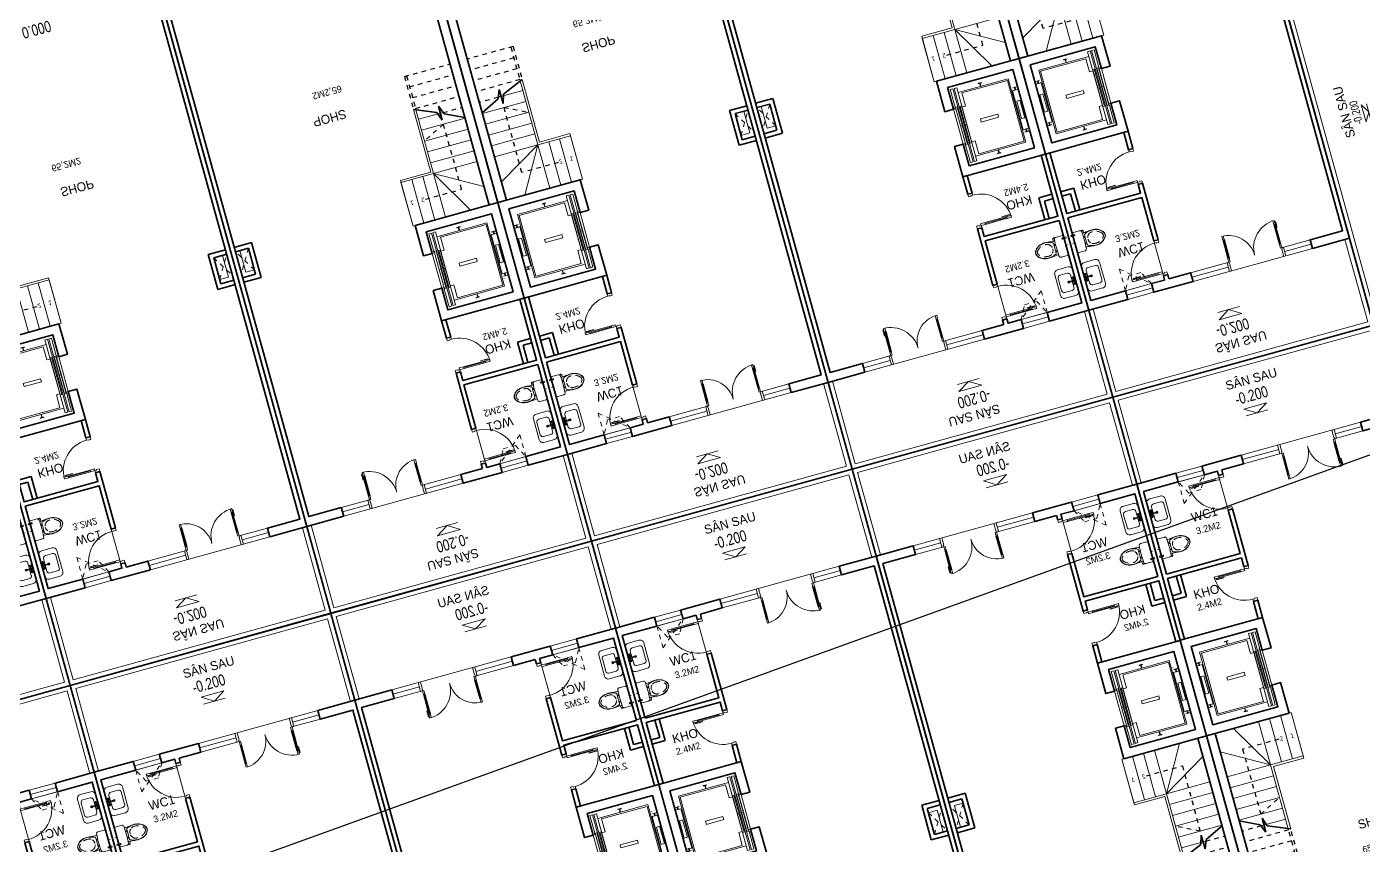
# Model space of a CAD drawing. Header units: metres. Extents: x 551291 to 569219, y 2064429 to 2066248.
# Drawn here: x 552708.38 to 552738.03, y 2065848.39 to 2065866.56 of the extents above; entities that cross this region are included whole.
import ezdxf

# ---------------------------------------------------------------- set-up
doc = ezdxf.new("R2010")
doc.units = ezdxf.units.M
for name, pattern in [('$AUDIT_BAD_LTYPE2', [0]), ('CENTER', [2, 1.25, -0.25, 0.25, -0.25]), ('DASHDOT2', [0.5, 0.25, -0.125, 0, -0.125]), ('HIDDEN', [0.375, 0.25, -0.125]), ('HIDDEN2', [0.1875, 0.125, -0.0625]), ('xref-thap C (mb tang 32-2)$0$HIDDEN', [0.375, 0.25, -0.125])]:
    doc.linetypes.add(name, pattern=pattern)
doc.layers.get('0').update_dxf_attribs({"linetype": 'CONTINUOUS'})
doc.layers.get('DEFPOINTS').update_dxf_attribs({"linetype": 'CONTINUOUS'})
for name, color, linetype in [('-AREA', 2, 'CONTINUOUS'), ('1-NETMANH', 8, 'CONTINUOUS'), ('APOLIC', 7, 'CONTINUOUS'), ('ChiaLo', 128, 'CENTER'), ('LoLK', 6, 'CONTINUOUS'), ('TEXT25', 2, 'CONTINUOUS'), ('ViaHeS', 32, 'CONTINUOUS')]:
    doc.layers.add(name, color=color, linetype=linetype)
for name, color, linetype, lineweight in [('-CONCRETE', 1, 'CONTINUOUS', 35), ('-DIM', 9, 'CONTINUOUS', 13), ('-DOOR', 137, 'CONTINUOUS', 9), ('-FURNITURE', 46, 'CONTINUOUS', 9), ('-HATCH', 8, 'CONTINUOUS', 5), ('-HIDE', 3, 'HIDDEN', 13), ('-KH', 143, 'CONTINUOUS', 13), ('-LINE1', 7, 'CONTINUOUS', 18), ('-LINE2', 252, 'CONTINUOUS', 9), ('-TEXT', 7, 'CONTINUOUS', 15), ('-WALL', 4, 'CONTINUOUS', 35), ('text', 7, 'CONTINUOUS', 25)]:
    doc.layers.add(name, color=color, linetype=linetype, lineweight=lineweight)
doc.styles.add('1', font='arial.ttf')
doc.styles.add('SVN_AVO_thuong', font='')
doc.styles.add('T1', font='', dxfattribs={"height": 200})
doc.styles.add('vnavanth', font='', dxfattribs={"width": 0.8})
doc.styles.get('SVN_AVO_thuong').set_extended_font_data('SVN-Avo')
doc.styles.get('T1').set_extended_font_data('VNgeometric Light')
doc.styles.get('vnavanth').set_extended_font_data('.VnAvantH')

# ---------------------------------------------------------------- blocks, each defined once
blk = doc.blocks.new('X-5M-DH-2-CORE$0$A$C75E80C28')
at = {"layer": '-LINE2', "linetype": 'Continuous', "ltscale": 2}
for p, q in [((-731, -149), (731, -149)), ((-731, -1305), (-731, -149)), ((-700, -179), (700, -179)), ((-700, -1225), (-700, -179)), ((-557, -112), (-560, -112)), ((-510, -22), (-510, -51)), ((-507, -22), (-510, -22)), ((-510, -109), (-510, -79)), ((-507, -22), (-507, -51)), ((-507, -109), (-507, -79)), ((-456, -57), (-501, -57)), ((-456, -60), (-501, -60)), ((-456, -70), (-501, -70)), ((-456, -73), (-501, -73)), ((-453, -63), (-453, -67)), ((-450, -63), (-450, -67)), ((450, -63), (450, -67)), ((453, -63), (453, -67)), ((456, -57), (501, -57)), ((456, -60), (501, -60)), ((456, -70), (501, -70)), ((456, -73), (501, -73)), ((457, -112), (460, -112)), ((507, -22), (510, -22)), ((507, -22), (507, -51)), ((507, -109), (507, -79)), ((510, -22), (510, -51)), ((510, -109), (510, -79)), ((700, -1225), (700, -179)), ((731, -1305), (731, -149)), ((840, -1305), (-840, -1305)), ((-840, -1365), (-840, -1305)), ((840, -1365), (-840, -1365)), ((840, -1395), (-840, -1395)), ((-840, -1395), (-840, -1455)), ((-840, -1455), (-435, -1455)), ((-700, -1225), (-400, -1225)), ((-435, -1450), (-435, -1460)), ((-435, -1450), (-400, -1450)), ((-435, -1460), (-425, -1460)), ((-433, -1452), (-433, -1458)), ((-433, -1452), (-402, -1452)), ((-433, -1458), (-425, -1458)), ((430, -1406), (-430, -1406)), ((-430, -1406), (-430, -1446)), ((430, -1446), (-430, -1446)), ((425, -1309), (-425, -1309)), ((-425, -1343), (-425, -1309)), ((425, -1343), (-425, -1343)), ((-425, -1458), (-425, -1460)), ((-402, -1452), (-402, -1498)), ((-400, -1305), (-400, -1225)), ((400, -1450), (-400, -1450)), ((-400, -1450), (-400, -1500)), ((0, -1309), (0, -1343)), ((0, -1406), (0, -1446)), ((700, -1225), (400, -1225)), ((400, -1305), (400, -1225)), ((400, -1450), (400, -1500)), ((435, -1450), (400, -1450)), ((402, -1452), (402, -1498)), ((433, -1452), (402, -1452)), ((425, -1343), (425, -1309)), ((433, -1458), (425, -1458)), ((425, -1458), (425, -1460)), ((435, -1460), (425, -1460)), ((430, -1406), (430, -1446)), ((433, -1452), (433, -1458)), ((435, -1450), (435, -1460)), ((840, -1455), (435, -1455)), ((840, -1365), (840, -1305)), ((840, -1395), (840, -1455)), ((-435, -1490), (-435, -1500)), ((-435, -1490), (-425, -1490)), ((-435, -1500), (-400, -1500)), ((-433, -1492), (-433, -1498)), ((-433, -1492), (-425, -1492)), ((-433, -1498), (-402, -1498)), ((-425, -1490), (-425, -1492)), ((435, -1500), (400, -1500)), ((433, -1498), (402, -1498)), ((425, -1490), (425, -1492)), ((435, -1490), (425, -1490)), ((433, -1492), (425, -1492)), ((433, -1492), (433, -1498)), ((435, -1490), (435, -1500))]:
    blk.add_line(p, q, dxfattribs=at)
for points in [[(-450, 0), (-450, -130), (450, -130), (450, 0)], [(-200, -29), (200, -29), (200, -101), (-200, -101)], [(-36, -584), (36, -584), (36, -984), (-36, -984)]]:
    blk.add_lwpolyline(points, close=True, dxfattribs=at)
for points in [[(-780, -789), (-751, -789, 0.414214), (-750, -788), (-750, -784), (-750, -780, 0.414214), (-751, -779), (-780, -779, -0.256978), (-784, -782), (-798, -782, -0.414214), (-801, -779), (-804, -749, 0.414214), (-807, -746), (-812, -746), (-812, -784), (-812, -821), (-807, -821, 0.414214), (-804, -818), (-801, -789, -0.414214), (-798, -786), (-784, -786, -0.256978), (-780, -789)], [(780, -789), (751, -789, -0.414214), (750, -788), (750, -784), (750, -780, -0.414214), (751, -779), (780, -779, 0.256978), (784, -782), (798, -782, 0.414214), (801, -779), (804, -749, -0.414214), (807, -746), (812, -746), (812, -784), (812, -821), (807, -821, -0.414214), (804, -818), (801, -789, 0.414214), (798, -786), (784, -786, 0.256978), (780, -789)]]:
    blk.add_lwpolyline(points, format="xyb", dxfattribs=at)
for centre, radius, start, end in [((-501, -51), 9.4, 180, 270), ((-501, -79), 9.4, 90, 180), ((-501, -51), 6.2, 180, 270), ((-501, -79), 6.2, 90, 180), ((-456, -63), 6.2, 0, 90), ((-456, -63), 3, 0, 90), ((-456, -67), 6.2, 270, 0), ((-456, -67), 3, 270, 0), ((456, -63), 6.2, 90, 180), ((456, -67), 6.2, 180, 270), ((456, -63), 3, 90, 180), ((456, -67), 3, 180, 270), ((501, -51), 6.2, 270, 0), ((501, -51), 9.4, 270, 0), ((501, -79), 9.4, 0, 90), ((501, -79), 6.2, 0, 90)]:
    blk.add_arc(centre, radius, start, end, dxfattribs=at)
blk = doc.blocks.new('A$C3F71457E')
at = {"layer": '-CONCRETE'}
blk.add_lwpolyline([(0, -100), (0, 400), (-1500, 400), (-1500, -1400), (0, -1400), (0, -900), (200, -900), (200, -1600), (-1700, -1600), (-1700, 600), (200, 600), (200, -100), (0, -100)], dxfattribs=at)
at = {"layer": '-LINE1'}
blk.add_line((0, -900), (0, -100), dxfattribs=at)
at = {"color": 2, "rotation": 90}
blk.add_blockref('X-5M-DH-2-CORE$0$A$C75E80C28', (-1500, -500), dxfattribs=at)
blk = doc.blocks.new('A$C18091ED7')
for p, q in [((-83, -267), (-83, -300)), ((-83, -278), (-83, -288)), ((-61, -290), (-83, -290)), ((-63, -265), (-81, -265)), ((-61, -267), (-61, -300)), ((0, -42), (0, 0)), ((61, -267), (61, -300)), ((61, -290), (83, -290)), ((63, -265), (81, -265)), ((83, -267), (83, -300)), ((83, -278), (83, -288)), ((146, -27), (179, -27)), ((146, -27), (146, -30)), ((146, -30), (166, -30)), ((153, -37), (146, -30)), ((152, 0), (152, -27)), ((152, 0), (179, 0)), ((153, -37), (166, -37)), ((153, -40), (153, -37)), ((153, -40), (178, -40)), ((153, -40), (178, -40)), ((153, -40), (153, -42)), ((165, -262), (165, -290)), ((185, -30), (166, -30)), ((178, -37), (166, -37)), ((168, -260), (228, -260)), ((168, -292), (207, -292)), ((185, -30), (178, -37)), ((178, -37), (178, -40)), ((178, -40), (178, -42)), ((179, 0), (179, -27)), ((179, -27), (185, -27)), ((185, -27), (185, -30)), ((231, -274), (231, -262))]:
    blk.add_line(p, q)
for points in [[(230, -219, -0.137407), (225, -235), (222, -241, -0.236081), (198, -255, -0.051961), (-198, -255, -0.236081), (-222, -241), (-225, -235, -0.137407), (-230, -219), (-230, -72, -0.198912), (-226, -63), (-209, -46, -0.198912), (-200, -42), (0, -42), (200, -42, -0.198912), (209, -46), (226, -63, -0.198912), (230, -72)], [(144, -619, -0.212405), (26, -734, -0.027685), (-1, -739, -0.022279), (-26, -734, -0.212405), (-144, -619, -0.142796), (-167, -428, -0.093005), (-128, -309, -0.256439), (-111, -300), (0, -300), (111, -300, -0.256439), (128, -309, -0.093005), (167, -428, -0.142796)]]:
    blk.add_lwpolyline(points, format="xyb", close=True)
at = {"linetype": 'xref-thap C (mb tang 32-2)$0$HIDDEN', "ltscale": 100}
blk.add_lwpolyline([(61, -669, -0.199031), (0, -699, -0.199031), (-61, -669, -0.218924), (-132, -478, -0.153791), (-112, -404, -0.236701), (0, -348, -0.236701), (112, -404, -0.153791), (132, -478, -0.218924)], format="xyb", close=True, dxfattribs=at)
blk.add_circle((166, -78), 13.9)
for centre, radius, start, end in [((-81, -267), 1.98, 90, 180), ((-63, -267), 1.98, 0, 90), ((63, -267), 1.98, 90, 180), ((81, -267), 1.98, 0, 90), ((168, -262), 2.47, 90, 180), ((168, -290), 2.47, 180, 270), ((207, -277), 15.5, 270, 306.4659), ((168, -225), 80.1, 306.4659, 320.3123), ((228, -274), 2.47, 320.3123, 0)]:
    blk.add_arc(centre, radius, start, end)
for points in [[(-156, -259), (-157, -267), (-164, -328), (-169, -385), (-184, -528), (-136, -679), (-50, -735), (-20, -741), (0, -744)], [(156, -259), (157, -267), (164, -328), (169, -385), (184, -528), (136, -679), (50, -735), (20, -741), (0, -744)]]:
    blk.add_open_spline(points, degree=3, knots=[130.613938, 130.613938, 130.613938, 130.613938, 152.852109, 311.129351, 417.703951, 561.383393, 697.692632, 710.812262, 710.812262, 710.812262, 710.812262])
blk = doc.blocks.new('*U1202')
at = {"linetype": '$AUDIT_BAD_LTYPE2'}
for p, q in [((70, 100), (70, 600)), ((90, 600), (90, 100))]:
    blk.add_line(p, q, dxfattribs=at)
for points in [[(50, 600), (90, 600), (90, 700), (50, 700), (50, 600)], [(50, 603), (50, 100)], [(50, 100), (90, 100), (90, 0), (50, 0), (50, 100)]]:
    blk.add_lwpolyline(points)
for points in [[(118, 495), (118, 664), (90, 664), (90, 636), (113, 636), (113, 495)], [(0, 0), (50, 0), (50, -40), (60, -40), (60, -100), (0, -100)], [(800, 0), (750, 0), (750, -40), (740, -40), (740, -100), (800, -100)]]:
    blk.add_lwpolyline(points, close=True)
at = {"linetype": '$AUDIT_BAD_LTYPE2', "ltscale": 0.3}
blk.add_arc((50, 0), 700, 0, 90, dxfattribs=at)
blk = doc.blocks.new('*U1100')
for points in [[(22, 564), (22, 734), (50, 734), (50, 706), (27, 706), (27, 564)], [(0, 0), (50, 0), (50, -40), (60, -40), (60, -123), (0, -123)], [(1599, 0), (1549, 0), (1549, -40), (1539, -40), (1539, -123), (1599, -123)]]:
    blk.add_lwpolyline(points, close=True)
for points in [[(50, 670), (90, 670), (90, 770), (50, 770), (50, 670)], [(50, 673), (50, 100)], [(1549, 629), (1509, 629), (1509, 729), (1549, 729), (1549, 629)], [(1549, 632), (1549, 100)], [(50, 100), (90, 100), (90, 0), (50, 0), (50, 100)], [(1549, 100), (1509, 100), (1509, 0), (1549, 0), (1549, 100)]]:
    blk.add_lwpolyline(points)
at = {"ltscale": 0.3}
for points in [[(820, 0, 0.414214), (50, 770, 0.414214)], [(820, 0, -0.414214), (1549, 729, -0.414214)]]:
    blk.add_lwpolyline(points, format="xyb", dxfattribs=at)
at = {"layer": 'APOLIC', "linetype": '$AUDIT_BAD_LTYPE2'}
for p, q in [((70, 100), (70, 670)), ((90, 670), (90, 100)), ((1509, 629), (1509, 100)), ((1529, 100), (1529, 629))]:
    blk.add_line(p, q, dxfattribs=at)
blk = doc.blocks.new('C2')
at = {"layer": '-LINE1', "lineweight": 18}
blk.add_line((191910, -38809), (191841, -38737), dxfattribs=at)
at = {"ltscale": 100}
for p, q in [((191812, -37952), (192387, -38121)), ((192397, -38087), (191821, -37918)), ((191847, -38612), (191705, -38029)), ((191739, -38021), (191881, -38604))]:
    blk.add_line(p, q, dxfattribs=at)
for points in [[(191716, -37924), (191739, -38021), (191727, -38024), (191725, -38014), (191715, -38016), (191717, -38026), (191705, -38029), (191682, -37932)], [(191716, -37924), (191812, -37952), (191815, -37940), (191805, -37937), (191808, -37927), (191818, -37930), (191821, -37918), (191725, -37890)], [(192394, -38099), (192403, -38102), (192400, -38111), (192391, -38109), (192387, -38121), (192483, -38149), (192493, -38115), (192397, -38087)], [(191902, -38728), (191895, -38735), (191870, -38709), (191841, -38737), (191910, -38809), (191947, -38775)], [(191859, -38609), (191861, -38619), (191871, -38616), (191869, -38607), (191881, -38604), (191904, -38701), (191870, -38709), (191847, -38612)]]:
    blk.add_lwpolyline(points, close=True, dxfattribs=at)
at = {"color": 8, "ltscale": 100}
for points in [[(191808, -37927), (191805, -37937), (192400, -38111), (192403, -38102)], [(191715, -38016), (191725, -38014), (191871, -38616), (191861, -38619)]]:
    blk.add_lwpolyline(points, close=True, dxfattribs=at)
blk = doc.blocks.new('*U1117')
at = {"linetype": '$AUDIT_BAD_LTYPE2'}
for p, q in [((70, 100), (70, 1000)), ((90, 1000), (90, 100))]:
    blk.add_line(p, q, dxfattribs=at)
for points in [[(50, 1000), (90, 1000), (90, 1100), (50, 1100), (50, 1000)], [(50, 1003), (50, 100)], [(50, 100), (90, 100), (90, 0), (50, 0), (50, 100)]]:
    blk.add_lwpolyline(points)
for points in [[(118, 895), (118, 1064), (90, 1064), (90, 1036), (113, 1036), (113, 895)], [(0, 0), (50, 0), (50, -40), (60, -40), (60, -200), (0, -200)], [(1200, 0), (1150, 0), (1150, -40), (1140, -40), (1140, -200), (1200, -200)]]:
    blk.add_lwpolyline(points, close=True)
at = {"linetype": '$AUDIT_BAD_LTYPE2', "ltscale": 0.3}
blk.add_arc((50, 0), 1100, 0, 90, dxfattribs=at)
blk = doc.blocks.new('*U1106')
at = {"ltscale": 10}
for p, q in [((0, 1600), (0, 0)), ((200, 1555), (200, 45)), ((400, 1555), (400, 0)), ((400, 0), (0, 0))]:
    blk.add_line(p, q, dxfattribs=at)
for points in [[(400, 1600), (400, 1555), (50, 1555), (50, 1540), (0, 1540), (0, 1600)], [(400, 0), (400, 45), (50, 45), (50, 60), (0, 60), (0, 0)]]:
    blk.add_lwpolyline(points, close=True, dxfattribs=at)
blk = doc.blocks.new('Sink_Cicle')
blk.add_lwpolyline([(17, -50), (-17, -50), (-18, -252), (17, -252)], close=True)
blk.add_circle((0, -300), 17.5)
at = {"layer": 'DEFPOINTS'}
blk.add_line((0, -100), (0, 0), dxfattribs=at)
blk.add_wipeout([(17, -50), (-17, -50), (-18, -252), (17, -252)])
at = {"layer": '-FURNITURE', "linetype": 'Continuous'}
blk.add_ellipse((0, -300), major_axis=(-325, 0), ratio=0.584615, dxfattribs=at)
blk.add_line((-18, -237), (17, -237))
blk = doc.blocks.new('MAU M10SH')
at = {"layer": '-HATCH'}
h = blk.add_hatch(color=252, dxfattribs=at)
h.dxf.hatch_style = 1
edge = h.paths.add_edge_path()
edge.add_arc((4850, 7600), 24.6, 0, 360)
at = {"layer": '-CONCRETE'}
for centre, radius in [((6471, 12078, 0), 13), ((6520, 11987, 0), 55), ((6520, 11867, 0), 55), ((6509, 12078, 0), 13), ((6551, 12078, 0), 13), ((6471, 3428, 0), 13), ((6520, 3337, 0), 55), ((6520, 3217, 0), 55), ((6509, 3428, 0), 13), ((6551, 3428, 0), 13)]:
    blk.add_circle(centre, radius, dxfattribs=at)
at = {"layer": '-DOOR'}
for p, q in [((-200, 10930), (-200, 8930)), ((-100, 10930), (-100, 8930)), ((0, 10930), (-1, 8930)), ((-200, 7775), (-200, 6275)), ((-100, 7775), (-100, 6275)), ((0, 7775), (0, 6275)), ((-200, 5425), (-200, 3925)), ((-100, 5425), (-100, 3925)), ((0, 5425), (0, 3925)), ((3967, 0), (5800, 0)), ((800, 0), (2667, 0)), ((2667, -50), (800, -50)), ((3967, -50), (5800, -50))]:
    blk.add_line(p, q, dxfattribs=at)
blk.add_lwpolyline([(2740, 0), (800, 0), (800, -100), (5800, -100), (5800, 0), (3893, 0)], dxfattribs=at)
at = {"layer": '-FURNITURE'}
blk.add_lwpolyline([(6000, 10300), (6600, 10300), (6600, 11250), (6000, 11250)], close=True, dxfattribs=at)
at = {"layer": '-HATCH'}
blk.add_line((5800, -100), (800, -100), dxfattribs=at)
blk.add_lwpolyline([(1850, 12350), (3050, 12350), (3050, 12150), (1850, 12150)], close=True, dxfattribs=at)
at = {"layer": '-KH'}
for p, q in [((2209, 13189), (2577, 13189)), ((3322, 3827), (2825, 3827)), ((3322, 3827), (2825, 3827)), ((2808, -2039), (3176, -2039))]:
    blk.add_line(p, q, dxfattribs=at)
for points in [[(2589, 13306), (2198, 13306), (2393, 13189)], [(2810, 3986), (3337, 3986), (3073, 3827)], [(2810, 3986), (3337, 3986), (3073, 3827)], [(3187, -1921), (2797, -1921), (2992, -2039)]]:
    blk.add_lwpolyline(points, close=True, dxfattribs=at)
at = {"layer": '-KH', "linetype": 'HIDDEN2', "ltscale": 5}
blk.add_lwpolyline([(6100, 5241), (6100, 7600), (4875, 7600)], dxfattribs=at)
at = {"layer": '-KH'}
blk.add_lwpolyline([(5600, 5350), (6100, 5241)], dxfattribs=at)
blk.add_circle((4850, 7600), 24.6, dxfattribs=at)
for points in [[(2393, 13189), (2393, 13306), (2589, 13306), (2393, 13189)], [(3073, 3827), (3073, 3986), (2810, 3986), (3073, 3827)], [(3073, 3827), (3073, 3986), (2810, 3986), (3073, 3827)], [(2992, -2039), (2992, -1921), (3187, -1921), (2992, -2039)]]:
    blk.add_solid(points, dxfattribs=at)
at = {"layer": '-LINE1'}
for p, q in [((4850, 7100), (4850, 8100)), ((4850, 8100), (4900, 8100)), ((5100, 8100), (5100, 7100)), ((5350, 8100), (5350, 7100)), ((5600, 8100), (5600, 5147)), ((5600, 7100), (6177, 8100)), ((5600, 7100), (6600, 7677)), ((5600, 7100), (4850, 7100)), ((5550, 7050), (4850, 7050)), ((5100, 7100), (6600, 7100)), ((5550, 5126), (5550, 7050)), ((5600, 5136), (5600, 7100)), ((5600, 6850), (6600, 6850)), ((5600, 6600), (6600, 6600)), ((5600, 6350), (6600, 6350)), ((5600, 6100), (6600, 6100)), ((5600, 5850), (6600, 5850)), ((5600, 5600), (6600, 5600)), ((5600, 5350), (6600, 5350)), ((2101, -3210), (2098, -3110)), ((4500, -3154), (4498, -3054))]:
    blk.add_line(p, q, dxfattribs=at)
for points in [[(6700, 12350), (6700, 14250), (-2100, 14250), (-2100, -3208), (2098, -3110)], [(4498, -3054), (6700, -3002), (6700, -1100)]]:
    blk.add_lwpolyline(points, dxfattribs=at)
blk.add_lwpolyline([(1550, 12350), (3350, 12350), (3350, 12650), (1550, 12650)], close=True, dxfattribs=at)
blk.add_arc((4850, 7075), 25, 90, 270, dxfattribs=at)
at = {"layer": '-LINE2'}
for p, q in [((5000, 10400), (5000, 11200)), ((700, -1100), (5900, -1100))]:
    blk.add_line(p, q, dxfattribs=at)
at = {"layer": '-LINE2', "linetype": 'HIDDEN2', "ltscale": 10}
for p, q in [((0, 10930), (800, 10930)), ((800, 10930), (0, 9930)), ((0, 10930), (400, 10770)), ((400, 10770), (400, 10090)), ((0, 9930), (400, 10090)), ((800, 8930), (0, 9930)), ((0, 9930), (400, 9770)), ((400, 9090), (400, 9770)), ((0, 8930), (400, 9090)), ((0, 8930), (800, 8930)), ((-1, 7775), (599, 7775)), ((-1, 7775), (299, 7615)), ((599, 7775), (0, 7025)), ((299, 7615), (300, 7336)), ((0, 7025), (300, 7336)), ((0, 7026), (300, 6715)), ((599, 6275), (0, 7025)), ((299, 6436), (300, 6715)), ((-1, 6276), (299, 6436)), ((-1, 6275), (599, 6275)), ((-1, 5425), (599, 5425)), ((-1, 5425), (299, 5265)), ((599, 5425), (0, 4675)), ((299, 5265), (300, 4986)), ((0, 4675), (300, 4986)), ((599, 3925), (0, 4675)), ((-1, 3925), (599, 3925))]:
    blk.add_line(p, q, dxfattribs=at)
at = {"layer": '-WALL'}
for p, q in [((-200, 12350), (1850, 12350)), ((-200, 10930), (-200, 12350)), ((1850, 12150), (1850, 12350)), ((1850, 12350), (1850, 12150)), ((1850, 12150), (1850, 12350)), ((3050, 12350), (5411, 12350)), ((3050, 12150), (3050, 12350)), ((3050, 12150), (3050, 12350)), ((5411, 12150), (5411, 12350)), ((6211, 12350), (6800, 12350)), ((6211, 12150), (6211, 12350)), ((6800, 12350), (6800, -1096)), ((0, 12150), (1850, 12150)), ((0, 10930), (0, 12150)), ((3050, 12150), (4900, 12150)), ((4900, 11200), (4900, 12150)), ((5000, 12150), (5411, 12150)), ((5000, 11200), (5000, 12150)), ((6211, 12150), (6600, 12150)), ((6380, 11250), (6380, 12150)), ((6450, 11320), (6450, 12150)), ((6600, 12150), (6600, 10300)), ((6450, 11320), (6600, 11320)), ((5000, 11200), (4900, 11200)), ((6380, 11250), (6600, 11250)), ((-200, 10930), (0, 10930)), ((4900, 10300), (4900, 10400)), ((5000, 10400), (4900, 10400)), ((5000, 10300), (5000, 10400)), ((-200, 7775), (-200, 8930)), ((-200, 8930), (0, 8930)), ((0, 7775), (0, 8930)), ((6600, 8100), (6600, 0)), ((-200, 7775), (0, 7775)), ((-200, 5425), (-200, 6275)), ((0, 6275), (-200, 6275)), ((0, 5425), (0, 6275)), ((0, 5425), (-200, 5425)), ((-200, -1096), (-200, 3925)), ((0, 3925), (-200, 3925)), ((0, 0), (0, 3925)), ((6380, 3050), (6380, 3600)), ((6380, 3600), (6600, 3600)), ((6450, 3150), (6450, 3500)), ((6380, 3050), (6600, 3050)), ((6450, 3150), (6600, 3150)), ((800, 0), (0, 0)), ((800, 0), (800, -100)), ((6600, 0), (5800, 0)), ((5800, 0), (5800, -100)), ((800, -100), (0, -100)), ((0, -896), (0, -100)), ((6600, -100), (5800, -100)), ((6600, -100), (6600, -896)), ((700, -1100), (-200, -1100)), ((700, -900), (0, -900)), ((700, -900), (700, -1100)), ((6600, -900), (5900, -900)), ((5900, -900), (5900, -1100)), ((6800, -1100), (5900, -1100))]:
    blk.add_line(p, q, dxfattribs=at)
blk.add_lwpolyline([(6800, -3100), (6800, 14350), (-2200, 14350), (-2200, -3310)], close=True, dxfattribs=at)
for points in [[(5550, 5126), (6600, 5346)], [(6450, 3500), (6600, 3500)]]:
    blk.add_lwpolyline(points, dxfattribs=at)
at = {"layer": '-DOOR'}
for name, p, rotation in [('*U1117', (3050, 12150), 180), ('C2', (-113741, 154640), 317.706486857325)]:
    blk.add_blockref(name, p, dxfattribs=dict(at, rotation=rotation))
at = {"layer": '-DOOR', "xscale": 0.5000000000000001, "yscale": 0.5000000000000001, "zscale": 0.5000000000000001, "rotation": 270}
blk.add_blockref('*U1106', (5411, 12350), dxfattribs=at)
at = {"layer": '-DOOR', "xscale": -1}
for name, p, rotation in [('*U1202', (5000, 10400), 269.9999999899506), ('C2', (112853, 159927), 44.96683109927837)]:
    blk.add_blockref(name, p, dxfattribs=dict(at, rotation=rotation))
at = {"layer": '-DOOR', "xscale": -0.8130081300813009, "yscale": 0.8130081300813009, "zscale": 0.8130081300813009}
blk.add_blockref('*U1100', (3967, 0), dxfattribs=at)
at = {"layer": '-FURNITURE', "rotation": 270}
blk.add_blockref('A$C18091ED7', (6374, 11724), dxfattribs=at)
at = {"layer": '-WALL', "rotation": 180}
blk.add_blockref('A$C3F71457E', (5100, 8700), dxfattribs=at)
at = {"layer": '-TEXT', "color": 2, "style": 'vnavanth'}
blk.add_text('S¢N SAU', height=200, dxfattribs=at).set_placement((1945, 13617))
at = {"layer": '-TEXT', "style": '1', "width": 0.75}
for s, height, p in [('-0.200', 180, (2184, 13377)), ('%%P 0.000', 250, (2588, 4109)), ('-0.200', 180, (2783, -1851))]:
    blk.add_text(s, height=height, dxfattribs=at).set_placement(p)
at = {"layer": 'DEFPOINTS', "style": 'T1', "width": 0.7}
for s, p in [('1', (4939, 7652)), ('3', (5439, 7652)), ('5', (6142, 7636)), ('7', (6142, 6886)), ('9', (6142, 6386)), ('11', (6142, 5886)), ('13', (6142, 5386))]:
    blk.add_text(s, height=120, rotation=360, dxfattribs=at).set_placement(p)
at = {"layer": 'TEXT25'}
for s, height, style, p in [('WC1', 200, 'SVN_AVO_thuong', (5378, 11206)), ('3M2', 150, 'T1', (5449, 10933)), ('SHOP', 200, 'SVN_AVO_thuong', (2693, 4852)), ('69,3M2', 150, 'T1', (2689, 4546))]:
    blk.add_text(s, height=height, rotation=360, dxfattribs=dict(at, style=style)).set_placement(p)
at = {"layer": '-FURNITURE', "xscale": -1, "rotation": 269.9963422654919}
blk.add_blockref('Sink_Cicle', (6600, 10775), dxfattribs=at)
blk = doc.blocks.new('lavabo4')
for p, q in [((241, 0), (-241, 0)), ((-327, -86), (-327, -330)), ((-200, -138), (-200, -305)), ((141, -80), (-141, -80)), ((-74, -39), (-79, -39)), ((-74, -44), (-79, -44)), ((-67, -33), (-67, -28)), ((-67, -50), (-67, -55)), ((-63, -33), (-63, -28)), ((-63, -50), (-63, -55)), ((-57, -39), (-52, -39)), ((-57, -44), (-52, -44)), ((-9, -57), (-9, -123)), ((9, -123), (9, -57)), ((57, -39), (52, -39)), ((57, -44), (52, -44)), ((63, -33), (63, -28)), ((63, -50), (63, -55)), ((68, -33), (68, -28)), ((68, -50), (68, -55)), ((74, -39), (79, -39)), ((74, -44), (79, -44)), ((200, -305), (200, -138)), ((327, -330), (327, -86)), ((-241, -416), (241, -416)), ((-141, -363), (141, -363))]:
    blk.add_line(p, q)
for centre, radius in [((-65, -42), 24.8), ((-83, -42), 5.03), ((-65, -42), 9), ((-65, -24), 5.03), ((-65, -60), 5.03), ((-47, -42), 5.03), ((0, -159), 22.8), ((0, -159), 14.1), ((0, -42), 9), ((65, -42), 24.8), ((47, -42), 5.03), ((65, -42), 9), ((65, -24), 5.03), ((65, -60), 5.03), ((83, -42), 5.03)]:
    blk.add_circle(centre, radius)
for centre, radius, start, end in [((-241, -86), 86.1, 90, 180), ((-141, -138), 58.8, 90, 180), ((-65, -42), 18, 105.2407, 164.2093), ((-65, -42), 18, 196.2342, 253.9047), ((-65, -42), 18, 16.4413, 74.0789), ((-65, -42), 18, 286.12, 344.0884), ((0, -42), 27, 289.6514, 250.3603), ((0, -42), 18, 300.3431, 239.7554), ((0, -123), 9, 180, 0), ((65, -42), 18, 106.12, 164.0884), ((65, -42), 18, 196.4413, 254.0789), ((65, -42), 18, 16.2342, 73.9047), ((65, -42), 18, 285.2407, 344.2093), ((141, -138), 58.8, 0, 90), ((241, -86), 86.1, 0, 90), ((-241, -330), 86.1, 180, 270), ((-141, -305), 58.8, 180, 270), ((141, -305), 58.8, 270, 0), ((241, -330), 86.1, 270, 0)]:
    blk.add_arc(centre, radius, start, end)
blk = doc.blocks.new('A$Cf949713d')
at = {"layer": '-LINE1'}
for p, q in [((1754, 3250), (4, 3250)), ((1004, 2250), (427, 3250)), ((1004, 3250), (1004, 2250)), ((1254, 2250), (1254, 3250)), ((1254, 3250), (1254, 2250)), ((1504, 2250), (1504, 3250)), ((1504, 3250), (1504, 2250)), ((1754, 2250), (1754, 3250)), ((1754, 3250), (1754, 2200)), ((1004, 2250), (4, 2827)), ((1004, 780), (1004, 2250)), ((1004, 2250), (1754, 2250)), ((1054, 2200), (1054, 759)), ((1054, 2200), (1754, 2200))]:
    blk.add_line(p, q, dxfattribs=at)
at = {"layer": '-LINE1', "lineweight": 18}
for p, q in [((4, 3250), (4, 1250)), ((1004, 2250), (4, 2250)), ((1004, 2000), (4, 2000)), ((1004, 1750), (4, 1750)), ((1004, 1500), (4, 1500)), ((1004, 1250), (4, 1250)), ((1004, 1000), (439, 1000))]:
    blk.add_line(p, q, dxfattribs=at)
at = {"layer": '-WALL'}
for p, q in [((426, 1032), (0, 1235)), ((503, 839), (426, 1032)), ((505, 1160), (503, 839)), ((570, 962), (505, 1160)), ((1054, 759), (570, 962))]:
    blk.add_line(p, q, dxfattribs=at)
at = {"layer": '1-NETMANH', "linetype": 'DASHDOT2'}
for p, q in [((4, 1233), (4, 0)), ((439, 1000), (4, 1000)), ((1004, 750), (4, 750)), ((1004, 0), (1004, 780)), ((1054, 0), (1054, 759)), ((1004, 500), (4, 500)), ((1004, 250), (4, 250)), ((1054, 0), (4, 0))]:
    blk.add_line(p, q, dxfattribs=at)
blk.add_lwpolyline([(1331, 2750), (496, 2750), (502, 1250), (502, 1250), (1004, 1500), (1004, 1500)], dxfattribs=at)
at = {"layer": '-TEXT', "color": 2, "style": 'vnavanth'}
for s, p in [('2', (1351, 2698)), ('1', (1600, 2698))]:
    blk.add_text(s, height=100, dxfattribs=at).set_placement(p)
blk = doc.blocks.new('*U1195')
for points in [[(22, 564), (22, 734), (50, 734), (50, 706), (27, 706), (27, 564)], [(0, 0), (50, 0), (50, -40), (60, -40), (60, -246), (0, -246)], [(1599, 0), (1549, 0), (1549, -40), (1539, -40), (1539, -246), (1599, -246)]]:
    blk.add_lwpolyline(points, close=True)
for points in [[(50, 670), (90, 670), (90, 770), (50, 770), (50, 670)], [(50, 673), (50, 100)], [(1549, 629), (1509, 629), (1509, 729), (1549, 729), (1549, 629)], [(1549, 632), (1549, 100)], [(50, 100), (90, 100), (90, 0), (50, 0), (50, 100)], [(1549, 100), (1509, 100), (1509, 0), (1549, 0), (1549, 100)]]:
    blk.add_lwpolyline(points)
at = {"ltscale": 0.3}
for points in [[(820, 0, 0.414214), (50, 770, 0.414214)], [(820, 0, -0.414214), (1549, 729, -0.414214)]]:
    blk.add_lwpolyline(points, format="xyb", dxfattribs=at)
at = {"layer": 'APOLIC', "linetype": '$AUDIT_BAD_LTYPE2'}
for p, q in [((70, 100), (70, 670)), ((90, 670), (90, 100)), ((1509, 629), (1509, 100)), ((1529, 100), (1529, 629))]:
    blk.add_line(p, q, dxfattribs=at)
blk = doc.blocks.new('MAU M1SH')
at = {"layer": '-DIM'}
blk.add_line((1020, 14600), (-380, 14600), dxfattribs=at)
at = {"layer": '-DOOR'}
for p, q in [((1020, 14700), (420, 14700)), ((1870, 14800), (1920, 14800)), ((1920, 14700), (2760, 14700)), ((4060, 14700), (4670, 14700))]:
    blk.add_line(p, q, dxfattribs=at)
blk.add_lwpolyline([(1020, 14600), (420, 14600), (420, 14800), (1020, 14800)], close=True, dxfattribs=at)
for points in [[(2833, 14600), (1920, 14600), (1920, 14800), (4670, 14800), (4670, 14600), (3987, 14600)], [(1320, 14500), (1320, 13700)]]:
    blk.add_lwpolyline(points, dxfattribs=at)
at = {"layer": '-HIDE', "ltscale": 10}
for p, q in [((5120, 9000), (5420, 8500)), ((5120, 8500), (5419, 9000))]:
    blk.add_line(p, q, dxfattribs=at)
at = {"layer": '-KH'}
blk.add_line((2265, 15612), (2762, 15612), dxfattribs=at)
blk.add_lwpolyline([(2777, 15771), (2250, 15771), (2514, 15612)], close=True, dxfattribs=at)
blk.add_solid([(2514, 15612), (2514, 15771), (2777, 15771), (2514, 15612)], dxfattribs=at)
at = {"layer": '-LINE1'}
for q in [(5120, 9000), (5320, 8500)]:
    blk.add_line((5320, 9000), q, dxfattribs=at)
for points in [[(-480, 14800), (-480, 16800), (5520, 16800), (5518, 14800)], [(-380, 14800), (-380, 16700), (5420, 16700), (5418, 14800)]]:
    blk.add_lwpolyline(points, dxfattribs=at)
at = {"layer": '-LINE2', "linetype": 'HIDDEN2', "ltscale": 10}
for points in [[(420, 14600), (420, 14100), (1019, 14600)], [(1020, 14600), (859, 14300), (580, 14300), (420, 14600)]]:
    blk.add_lwpolyline(points, dxfattribs=at)
at = {"layer": '-WALL'}
for p, q in [((-180, 12600), (-180, 12200)), ((-80, 12600), (-80, 12100)), ((-380, 12200), (-180, 12200)), ((-380, 12100), (-80, 12100)), ((5020, 9200), (5419, 9200)), ((5020, 9200), (5020, 8400)), ((-380, 9000), (-480, 9000)), ((-480, 9000), (-480, 800)), ((5120, 9100), (5419, 9100)), ((5120, 9100), (5120, 8500)), ((5020, 8400), (5420, 8400)), ((5120, 8500), (5420, 8500))]:
    blk.add_line(p, q, dxfattribs=at)
for points in [[(-480, 16800), (5520, 16800), (5520, -3200), (-480, -3200)], [(1420, 14600), (1420, 14500), (1320, 14500), (1320, 14600), (1020, 14600), (1020, 14800), (1920, 14800), (1920, 14600)], [(1320, 11600), (1420, 11600), (1420, 11200), (1320, 11200)]]:
    blk.add_lwpolyline(points, close=True, dxfattribs=at)
for points in [[(-380, 12700), (1320, 12700), (1320, 13700), (1420, 13700), (1420, 12400), (1320, 12400), (1320, 12600), (-380, 12600), (-380, 11200), (-480, 11200), (-480, 14800), (420, 14800), (420, 14600), (-380, 14600), (-380, 12700)], [(4670, 14800), (5520, 14800), (5520, 800), (4835, 800), (4835, 900), (5419, 900), (5419, 14600), (4670, 14600), (4670, 14800)], [(-380, 4300), (-280, 4300), (-280, 9000)]]:
    blk.add_lwpolyline(points, dxfattribs=at)
at = {"layer": 'text'}
for p, q in [((-480, 10000), (-481, 10000)), ((-480, 9900), (-481, 9900))]:
    blk.add_line(p, q, dxfattribs=at)
at = {"layer": '-DOOR', "xscale": 0.8130081300813009, "yscale": 0.8130081300813009, "zscale": 0.8130081300813009, "rotation": 180}
blk.add_blockref('*U1195', (4060, 14600), dxfattribs=at)
at = {"layer": '-DOOR', "xscale": -1, "rotation": 89.99999998995061}
for p in [(1320, 14500), (1320, 12400)]:
    blk.add_blockref('*U1202', p, dxfattribs=at)
at = {"layer": '-FURNITURE', "rotation": 90}
blk.add_blockref('lavabo4', (-380, 14077), dxfattribs=at)
at = {"layer": '-FURNITURE', "xscale": -1, "rotation": 90}
blk.add_blockref('A$C18091ED7', (-423, 13273), dxfattribs=at)
at = {"layer": '-WALL', "xscale": -1, "rotation": 180}
blk.add_blockref('A$C3F71457E', (1220, 9600), dxfattribs=at)
at = {"layer": '-WALL', "color": 1}
blk.add_blockref('A$Cf949713d', (-284, 5750), dxfattribs=at)
at = {"layer": '-TEXT', "style": '1', "width": 0.75}
for s, p in [('-0.200', (2124, 15894)), ('%%P 0.000', (2136, 2446))]:
    blk.add_text(s, height=250, dxfattribs=at).set_placement(p)
at = {"layer": 'TEXT25'}
for s, height, style, p in [('SÂN SAU', 200, 'SVN_AVO_thuong', (2002, 16272)), ('WC1', 200, 'SVN_AVO_thuong', (487, 13653)), ('3.2M2', 150, 'T1', (509, 13362)), ('KHO', 200, 'SVN_AVO_thuong', (81, 11985)), ('2.4M2', 150, 'T1', (82, 11720)), ('SHOP', 200, 'SVN_AVO_thuong', (2235, 6098)), ('65,2M2', 150, 'T1', (2182, 5560))]:
    blk.add_text(s, height=height, rotation=360, dxfattribs=dict(at, style=style)).set_placement(p)
blk = doc.blocks.new('MAU M1G SH')
at = {"layer": '-DIM'}
blk.add_line((-3601, 14600), (-5001, 14600), dxfattribs=at)
at = {"layer": '-DOOR'}
blk.add_line((-3601, 14700), (-4201, 14700), dxfattribs=at)
blk.add_lwpolyline([(-3601, 14600), (-4201, 14600), (-4201, 14800), (-3601, 14800)], close=True, dxfattribs=at)
blk.add_lwpolyline([(-3301, 14500), (-3301, 13700)], dxfattribs=at)
at = {"layer": '-LINE1'}
for p, q in [((-5100, 14800), (-5100, 16800)), ((-5100, 16800), (1900, 16800)), ((-5000, 14800), (-5000, 16700)), ((-5000, 16700), (1800, 16700))]:
    blk.add_line(p, q, dxfattribs=at)
at = {"layer": '-LINE2', "linetype": 'HIDDEN2', "ltscale": 10}
for points in [[(-4201, 14600), (-4201, 14100), (-3601, 14600)], [(-3601, 14600), (-3761, 14300), (-4040, 14300), (-4201, 14600)]]:
    blk.add_lwpolyline(points, dxfattribs=at)
at = {"layer": '-WALL'}
for points in [[(-5100, 16800), (1900, 16800), (1900, -3200), (-5100, -3200)], [(-3200, 14600), (-3200, 14500), (-3301, 14500), (-3301, 14600), (-3601, 14600), (-3601, 14800), (-2750, 14800), (-2750, 14600)]]:
    blk.add_lwpolyline(points, close=True, dxfattribs=at)
blk.add_lwpolyline([(-5001, 12700), (-3301, 12700), (-3301, 13700), (-3200, 13700), (-3200, 12400), (-3301, 12400), (-3301, 12600), (-5001, 12600), (-5001, 11200), (-5100, 11200), (-5100, 14800), (-4201, 14800), (-4201, 14600), (-5001, 14600), (-5001, 12700)], dxfattribs=at)
at = {"layer": '-DOOR', "xscale": -1, "rotation": 89.99999998995061}
blk.add_blockref('*U1202', (-3301, 14500), dxfattribs=at)
at = {"layer": '-FURNITURE', "rotation": 90}
blk.add_blockref('lavabo4', (-5001, 14077), dxfattribs=at)
at = {"layer": '-FURNITURE', "xscale": -1, "rotation": 90}
blk.add_blockref('A$C18091ED7', (-5043, 13273), dxfattribs=at)
at = {"layer": 'TEXT25'}
for s, height, style, p in [('WC1', 200, 'SVN_AVO_thuong', (-4134, 13653)), ('3.2M2', 150, 'T1', (-4112, 13362))]:
    blk.add_text(s, height=height, rotation=360, dxfattribs=dict(at, style=style)).set_placement(p)

msp = doc.modelspace()

# ---------------------------------------------------------------- linework, layer by layer
at = {"layer": 'ChiaLo', "ltscale": 5}
for points in [[(552743.585, 2065840.659), (552732.923, 2065879.212)], [(552737.802, 2065839.06), (552727.14, 2065877.612)], [(552732.019, 2065837.46), (552721.357, 2065876.013)], [(552726.236, 2065835.861), (552715.574, 2065874.414)], [(552720.453, 2065834.262), (552709.791, 2065872.814)], [(552714.67, 2065832.662), (552704.008, 2065871.215)], [(552645.726, 2065834.346), (552756.74, 2065865.048)]]:
    msp.add_lwpolyline(points, dxfattribs=at)
at = {"layer": 'LoLK'}
for points in [[(552735.855, 2065868.61), (552732.923, 2065879.212), (552727.14, 2065877.612), (552732.471, 2065858.336), (552738.254, 2065859.935)], [(552727.14, 2065877.612), (552721.357, 2065876.013), (552726.688, 2065856.737), (552732.471, 2065858.336)], [(552721.357, 2065876.013), (552715.574, 2065874.414), (552720.905, 2065855.137), (552726.688, 2065856.737)], [(552715.574, 2065874.414), (552709.791, 2065872.814), (552715.122, 2065853.538), (552720.905, 2065855.137)], [(552753.67, 2065873.537), (552735.855, 2065868.61), (552738.254, 2065859.935), (552756.74, 2065865.048)], [(552709.791, 2065872.814), (552704.008, 2065871.215), (552709.339, 2065851.939), (552715.122, 2065853.538)], [(552704.008, 2065871.215), (552698.225, 2065869.616), (552703.556, 2065850.339), (552709.339, 2065851.939)], [(552740.653, 2065851.261), (552738.254, 2065859.935), (552732.471, 2065858.336), (552737.802, 2065839.06), (552743.585, 2065840.659)], [(552732.471, 2065858.336), (552726.688, 2065856.737), (552732.019, 2065837.46), (552737.802, 2065839.06)], [(552726.688, 2065856.737), (552720.905, 2065855.137), (552726.236, 2065835.861), (552732.019, 2065837.46)], [(552720.905, 2065855.137), (552715.122, 2065853.538), (552720.453, 2065834.262), (552726.236, 2065835.861)], [(552715.122, 2065853.538), (552709.339, 2065851.939), (552714.67, 2065832.662), (552720.453, 2065834.262)], [(552709.339, 2065851.939), (552703.556, 2065850.339), (552708.887, 2065831.063), (552714.67, 2065832.662)]]:
    msp.add_lwpolyline(points, close=True, dxfattribs=at)

# ---------------------------------------------------------------- block references
at = {"layer": '-DIM', "yscale": 0.001, "zscale": 0.001}
for p, xscale, rotation in [((552699.945, 2065866.772), 0.001, 195.4590240873716), ((552708.906, 2065834.386), -0.001, 15.47215014294144)]:
    msp.add_blockref('MAU M1G SH', p, dxfattribs=dict(at, xscale=xscale, rotation=rotation))
at = {"layer": '-WALL', "zscale": 0.001}
for p, xscale, yscale, rotation in [((552727.53, 2065874.401), 0.001, 0.001, 195.4590239273868), ((552716.89, 2065871.458), -0.001, 0.0009999999999999998, 195.4590240676284), ((552715.964, 2065871.202), 0.001, 0.001, 195.4590239273868), ((552705.324, 2065868.259), -0.001, 0.0009999999999999998, 195.4590240676284), ((552736.486, 2065842.016), -0.001, 0.001, 15.45902416030767), ((552725.846, 2065839.073), 0.001, 0.001, 15.45902407526536), ((552724.92, 2065838.817), -0.001, 0.001, 15.45902416030767), ((552714.28, 2065835.874), 0.001, 0.001, 15.45902407526536)]:
    msp.add_blockref('MAU M1SH', p, dxfattribs=dict(at, xscale=xscale, yscale=yscale, rotation=rotation))

# ---------------------------------------------------------------- next in the draw order: block references
at = {"layer": '-AREA', "xscale": 0.001, "yscale": 0.001, "zscale": 0.001, "rotation": 105.4438953312181}
msp.add_blockref('MAU M10SH', (552751.5, 2065865.877), dxfattribs=at)

# ---------------------------------------------------------------- next in the draw order: linework, layer by layer
at = {"layer": 'ViaHeS'}
msp.add_xline((552784.171, 2065873.696), (0.94038149, 0.34012154), dxfattribs=at)

# ---------------------------------------------------------------- next in the draw order: block references
at = {"layer": '-WALL', "zscale": 0.001}
for p, xscale, yscale, rotation in [((552728.456, 2065874.657), -0.001, 0.0009999999999999998, 195.4590240676284), ((552737.412, 2065842.272), 0.001, 0.001, 15.45902407526536)]:
    msp.add_blockref('MAU M1SH', p, dxfattribs=dict(at, xscale=xscale, yscale=yscale, rotation=rotation))

doc.saveas('drawing.dxf')
